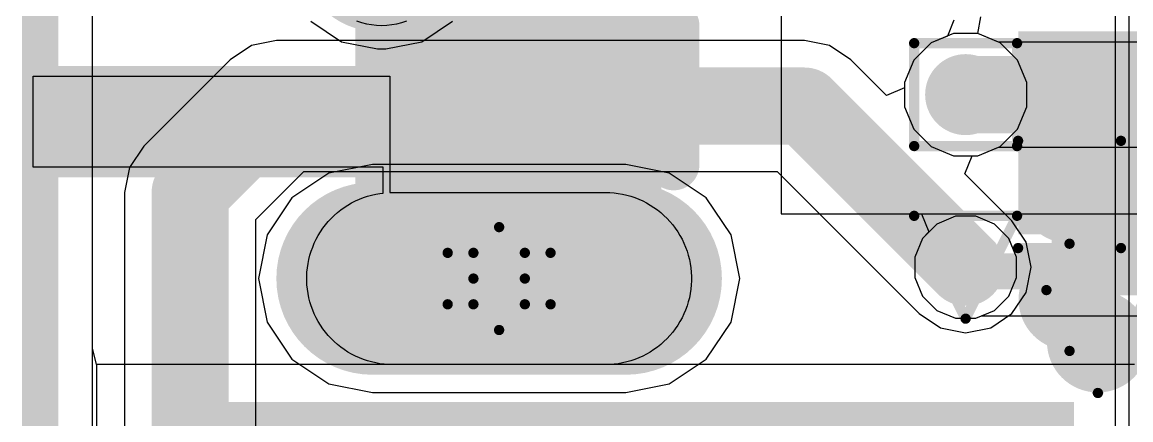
# Model space of a CAD drawing. Header units: inches. Extents: x -6 to 283, y -12 to 154.
# Drawn here: x 10.64 to 16.11, y -0.69 to 1.27 of the extents above; entities that cross this region are included whole.
import ezdxf

# ---------------------------------------------------------------- set-up
doc = ezdxf.new("R2010")
doc.units = ezdxf.units.IN
for name, color, linetype in [('Board Outline', 216, 'Continuous'), ('Bottom Layer', 5, 'Continuous'), ('Bottom Solder', 6, 'Continuous'), ('Drill Drawing', 1, 'Continuous'), ('GND-1', 16, 'Continuous'), ('GND-2', 90, 'Continuous'), ('GND-3', 216, 'Continuous'), ('GND-4', 54, 'Continuous'), ('Multi-Layer', 9, 'Continuous'), ('Pad Holes', 156, 'Continuous'), ('PWR-1', 156, 'Continuous'), ('PWR-2', 130, 'Continuous'), ('Signal L1', 76, 'Continuous'), ('Signal L2', 6, 'Continuous'), ('Top Layer', 1, 'Continuous'), ('Top Overlay', 2, 'Continuous'), ('Top Paste', 8, 'Continuous'), ('Top Solder', 216, 'Continuous'), ('Via Holes', 16, 'Continuous')]:
    doc.layers.add(name, color=color, linetype=linetype)

# ---------------------------------------------------------------- blocks, each defined once
blk = doc.blocks.new('GT_USB_8013A_3')
at = {"layer": 'Bottom Layer'}
h = blk.add_hatch(color=5, dxfattribs=at)
edge = h.paths.add_edge_path()
edge.add_arc((4.3499, -0.0901), 0.425, 180, 360)
edge.add_line((4.7749, -0.0901), (4.7749, 1.1599))
edge.add_arc((4.3499, 1.1599), 0.425, 0, 180)
edge.add_line((3.9249, 1.1599), (3.9249, -0.0901))
at = {"layer": 'Bottom Solder'}
h = blk.add_hatch(color=6, dxfattribs=at)
edge = h.paths.add_edge_path()
edge.add_arc((4.3499, -0.0901), 0.475, 180, 360)
edge.add_line((4.8249, -0.0901), (4.8249, 1.1599))
edge.add_arc((4.3499, 1.1599), 0.475, 0, 180)
edge.add_line((3.8749, 1.1599), (3.8749, -0.0901))
h = blk.add_hatch(color=6, dxfattribs=at)
edge = h.paths.add_edge_path()
edge.add_arc((2.75, -0.0652), 0.38, 180, 360)
edge.add_line((3.13, -0.0652), (3.13, -0.0252))
edge.add_arc((2.75, -0.0252), 0.38, 0, 180)
edge.add_line((2.37, -0.0252), (2.37, -0.0652))
at = {"layer": 'GND-1'}
h = blk.add_hatch(color=16, dxfattribs=at)
edge = h.paths.add_edge_path()
edge.add_arc((4.3499, -0.0901), 0.425, 180, 360)
edge.add_line((4.7749, -0.0901), (4.7749, 1.1599))
edge.add_arc((4.3499, 1.1599), 0.425, 0, 180)
edge.add_line((3.9249, 1.1599), (3.9249, -0.0901))
at = {"layer": 'GND-2'}
h = blk.add_hatch(color=90, dxfattribs=at)
edge = h.paths.add_edge_path()
edge.add_arc((4.3499, -0.0901), 0.425, 180, 360)
edge.add_line((4.7749, -0.0901), (4.7749, 1.1599))
edge.add_arc((4.3499, 1.1599), 0.425, 0, 180)
edge.add_line((3.9249, 1.1599), (3.9249, -0.0901))
at = {"layer": 'GND-3'}
h = blk.add_hatch(color=216, dxfattribs=at)
edge = h.paths.add_edge_path()
edge.add_arc((4.3499, -0.0901), 0.425, 180, 360)
edge.add_line((4.7749, -0.0901), (4.7749, 1.1599))
edge.add_arc((4.3499, 1.1599), 0.425, 0, 180)
edge.add_line((3.9249, 1.1599), (3.9249, -0.0901))
at = {"layer": 'GND-4'}
h = blk.add_hatch(color=54, dxfattribs=at)
edge = h.paths.add_edge_path()
edge.add_arc((4.3499, -0.0901), 0.425, 180, 360)
edge.add_line((4.7749, -0.0901), (4.7749, 1.1599))
edge.add_arc((4.3499, 1.1599), 0.425, 0, 180)
edge.add_line((3.9249, 1.1599), (3.9249, -0.0901))
at = {"layer": 'Multi-Layer'}
h = blk.add_hatch(color=9, dxfattribs=at)
edge = h.paths.add_edge_path()
edge.add_arc((4.3499, -0.0901), 0.425, 180, 360)
edge.add_line((4.7749, -0.0901), (4.7749, 1.1599))
edge.add_arc((4.3499, 1.1599), 0.425, 0, 180)
edge.add_line((3.9249, 1.1599), (3.9249, -0.0901))
at = {"layer": 'Pad Holes'}
h = blk.add_hatch(color=7, dxfattribs=at)
edge = h.paths.add_edge_path()
edge.add_arc((4.3501, -0.0651), 0.25, 180, 360)
edge.add_line((4.6001, -0.0651), (4.6001, 1.1349))
edge.add_arc((4.3501, 1.1349), 0.25, 0, 180)
edge.add_line((4.1001, 1.1349), (4.1001, -0.0651))
at = {"layer": 'PWR-1'}
h = blk.add_hatch(color=156, dxfattribs=at)
edge = h.paths.add_edge_path()
edge.add_arc((4.3499, -0.0901), 0.425, 180, 360)
edge.add_line((4.7749, -0.0901), (4.7749, 1.1599))
edge.add_arc((4.3499, 1.1599), 0.425, 0, 180)
edge.add_line((3.9249, 1.1599), (3.9249, -0.0901))
at = {"layer": 'PWR-2'}
h = blk.add_hatch(color=130, dxfattribs=at)
edge = h.paths.add_edge_path()
edge.add_arc((4.3499, -0.0901), 0.425, 180, 360)
edge.add_line((4.7749, -0.0901), (4.7749, 1.1599))
edge.add_arc((4.3499, 1.1599), 0.425, 0, 180)
edge.add_line((3.9249, 1.1599), (3.9249, -0.0901))
at = {"layer": 'Signal L1'}
h = blk.add_hatch(color=76, dxfattribs=at)
edge = h.paths.add_edge_path()
edge.add_arc((4.3499, -0.0901), 0.425, 180, 360)
edge.add_line((4.7749, -0.0901), (4.7749, 1.1599))
edge.add_arc((4.3499, 1.1599), 0.425, 0, 180)
edge.add_line((3.9249, 1.1599), (3.9249, -0.0901))
at = {"layer": 'Signal L2'}
h = blk.add_hatch(color=6, dxfattribs=at)
edge = h.paths.add_edge_path()
edge.add_arc((4.3499, -0.0901), 0.425, 180, 360)
edge.add_line((4.7749, -0.0901), (4.7749, 1.1599))
edge.add_arc((4.3499, 1.1599), 0.425, 0, 180)
edge.add_line((3.9249, 1.1599), (3.9249, -0.0901))
at = {"layer": 'Top Layer'}
h = blk.add_hatch(color=1, dxfattribs=at)
edge = h.paths.add_edge_path()
edge.add_arc((4.3499, -0.0901), 0.425, 180, 360)
edge.add_line((4.7749, -0.0901), (4.7749, 1.1599))
edge.add_arc((4.3499, 1.1599), 0.425, 0, 180)
edge.add_line((3.9249, 1.1599), (3.9249, -0.0901))
blk.add_hatch(color=1, dxfattribs=at).paths.add_polyline_path([(3.35, -0.0049), (3.8, -0.0049), (3.8, -1.7649), (3.35, -1.7649)])
at = {"layer": 'Top Solder'}
h = blk.add_hatch(color=216, dxfattribs=at)
edge = h.paths.add_edge_path()
edge.add_arc((4.3499, -0.0901), 0.475, 180, 360)
edge.add_line((4.8249, -0.0901), (4.8249, 1.1599))
edge.add_arc((4.3499, 1.1599), 0.475, 0, 180)
edge.add_line((3.8749, 1.1599), (3.8749, -0.0901))
h = blk.add_hatch(color=216, dxfattribs=at)
edge = h.paths.add_edge_path()
edge.add_arc((2.75, -0.0652), 0.38, 180, 360)
edge.add_line((3.13, -0.0652), (3.13, -0.0252))
edge.add_arc((2.75, -0.0252), 0.38, 0, 180)
edge.add_line((2.37, -0.0252), (2.37, -0.0652))
blk.add_hatch(color=216, dxfattribs=at).paths.add_polyline_path([(3.3, 0.0451), (3.85, 0.0451), (3.85, -1.8149), (3.3, -1.8149)])
at = {"layer": 'Top Overlay'}
blk.add_lwpolyline([(3.7873, 1.3969, 0.254, 0.254, 0), (3.1018, 1.3969, 0.254, 0.254, 0)], format="xyseb", dxfattribs=at)
for points in [[(3.0383, 1.3969, 0.127, 0.127, 1), (3.1653, 1.3969, 0.127, 0.127, 1)], [(3.7238, 1.3969, 0.127, 0.127, 1), (3.8508, 1.3969, 0.127, 0.127, 1)]]:
    blk.add_lwpolyline(points, format="xyseb", close=True, dxfattribs=at)
at = {"layer": 'Top Paste'}
for p, q in [((4.2553, 1.4742), (4.2761, 1.4784)), ((4.2761, 1.4784), (4.297, 1.4815)), ((4.297, 1.4815), (4.3181, 1.4836)), ((4.3181, 1.4836), (4.3393, 1.4847)), ((4.3393, 1.4847), (4.3605, 1.4847)), ((4.3605, 1.4847), (4.3816, 1.4836)), ((4.3816, 1.4836), (4.4027, 1.4815)), ((4.4027, 1.4815), (4.4237, 1.4784)), ((4.4237, 1.4784), (4.4445, 1.4742)), ((4.1193, 1.4168), (4.1374, 1.4279)), ((4.1374, 1.4279), (4.156, 1.438)), ((4.156, 1.438), (4.1751, 1.4472)), ((4.1751, 1.4472), (4.1946, 1.4554)), ((4.1946, 1.4554), (4.2145, 1.4627)), ((4.2145, 1.4627), (4.2348, 1.469)), ((4.2348, 1.469), (4.2553, 1.4742)), ((4.4445, 1.4742), (4.465, 1.469)), ((4.465, 1.469), (4.4852, 1.4627)), ((4.4852, 1.4627), (4.5052, 1.4554)), ((4.5052, 1.4554), (4.5247, 1.4472)), ((4.5247, 1.4472), (4.5438, 1.438)), ((4.5438, 1.438), (4.5624, 1.4279)), ((4.5624, 1.4279), (4.5805, 1.4168)), ((4.0531, 1.3641), (4.0687, 1.3785)), ((4.0687, 1.3785), (4.0849, 1.3921)), ((4.0849, 1.3921), (4.1018, 1.4049)), ((4.1018, 1.4049), (4.1193, 1.4168)), ((4.5805, 1.4168), (4.598, 1.4049)), ((4.598, 1.4049), (4.6149, 1.3921)), ((4.6149, 1.3921), (4.6311, 1.3785)), ((4.6311, 1.3785), (4.6467, 1.3641)), ((3.9987, 1.2992), (4.0111, 1.3164)), ((4.0111, 1.3164), (4.0243, 1.333)), ((4.0243, 1.333), (4.0383, 1.3489)), ((4.0383, 1.3489), (4.0531, 1.3641)), ((4.6467, 1.3641), (4.6614, 1.3489)), ((4.6614, 1.3489), (4.6755, 1.333)), ((4.6755, 1.333), (4.6887, 1.3164)), ((4.6887, 1.3164), (4.701, 1.2992)), ((3.967, 1.2442), (3.9766, 1.2631)), ((3.9766, 1.2631), (3.9872, 1.2814)), ((3.9872, 1.2814), (3.9987, 1.2992)), ((4.701, 1.2992), (4.7126, 1.2814)), ((4.7126, 1.2814), (4.7231, 1.2631)), ((4.7231, 1.2631), (4.7328, 1.2442)), ((3.9437, 1.1851), (3.9505, 1.2052)), ((3.9505, 1.2052), (3.9582, 1.2249)), ((3.9582, 1.2249), (3.967, 1.2442)), ((4.7328, 1.2442), (4.7415, 1.2249)), ((4.7415, 1.2249), (4.7493, 1.2052)), ((4.7493, 1.2052), (4.756, 1.1851)), ((3.9333, 1.144), (3.938, 1.1647)), ((3.938, 1.1647), (3.9437, 1.1851)), ((4.756, 1.1851), (4.7618, 1.1647)), ((4.7618, 1.1647), (4.7665, 1.144)), ((3.9254, 1.081), (3.927, 1.1021)), ((3.927, 1.1021), (3.9296, 1.1232)), ((3.9296, 1.1232), (3.9333, 1.144)), ((4.7665, 1.144), (4.7702, 1.1232)), ((4.7702, 1.1232), (4.7728, 1.1021)), ((4.7728, 1.1021), (4.7744, 1.081)), ((3.9249, 1.0598), (3.9254, 1.081)), ((3.9249, 0.0098), (3.9249, 1.0598)), ((4.7744, 1.081), (4.7749, 1.0598)), ((4.7749, 1.0598), (4.7749, 0.0098)), ((3.0855, 0.0545), (3.0774, 0.0784)), ((3.0918, 0.03), (3.0855, 0.0545)), ((3.0963, 0.0052), (3.0918, 0.03)), ((3.0991, -0.02), (3.0963, 0.0052)), ((3.9253, -0.0051), (3.9249, 0.0098)), ((4.7749, 0.0098), (4.7744, -0.0114)), ((3.1, -0.0452), (3.0991, -0.02)), ((3.0991, -0.0705), (3.1, -0.0452)), ((3.3499, -1.7651), (3.3499, -0.0051)), ((3.3499, -0.0051), (3.9253, -0.0051)), ((3.9276, -0.0371), (3.7999, -0.0371)), ((3.7999, -0.0371), (3.7999, -1.7651)), ((3.9296, -0.0535), (3.9276, -0.0371)), ((3.9333, -0.0744), (3.9296, -0.0535)), ((4.7702, -0.0535), (4.7665, -0.0744)), ((4.7728, -0.0325), (4.7702, -0.0535)), ((4.7744, -0.0114), (4.7728, -0.0325)), ((3.0918, -0.1204), (3.0963, -0.0956)), ((3.0963, -0.0956), (3.0991, -0.0705)), ((3.938, -0.095), (3.9333, -0.0744)), ((3.9437, -0.1154), (3.938, -0.095)), ((4.7618, -0.095), (4.756, -0.1154)), ((4.7665, -0.0744), (4.7618, -0.095)), ((3.0774, -0.1689), (3.0855, -0.1449)), ((3.0855, -0.1449), (3.0918, -0.1204)), ((3.9505, -0.1355), (3.9437, -0.1154)), ((3.9582, -0.1553), (3.9505, -0.1355)), ((3.967, -0.1746), (3.9582, -0.1553)), ((4.7415, -0.1553), (4.7328, -0.1746)), ((4.7493, -0.1355), (4.7415, -0.1553)), ((4.756, -0.1154), (4.7493, -0.1355)), ((3.9766, -0.1934), (3.967, -0.1746)), ((3.9872, -0.2118), (3.9766, -0.1934)), ((3.9987, -0.2296), (3.9872, -0.2118)), ((4.7126, -0.2118), (4.701, -0.2296)), ((4.7231, -0.1934), (4.7126, -0.2118)), ((4.7328, -0.1746), (4.7231, -0.1934)), ((4.0111, -0.2468), (3.9987, -0.2296)), ((4.0243, -0.2634), (4.0111, -0.2468)), ((4.0383, -0.2792), (4.0243, -0.2634)), ((4.6755, -0.2634), (4.6614, -0.2792)), ((4.6887, -0.2468), (4.6755, -0.2634)), ((4.701, -0.2296), (4.6887, -0.2468)), ((4.0531, -0.2944), (4.0383, -0.2792)), ((4.0687, -0.3088), (4.0531, -0.2944)), ((4.0849, -0.3225), (4.0687, -0.3088)), ((4.1018, -0.3353), (4.0849, -0.3225)), ((4.6149, -0.3225), (4.598, -0.3353)), ((4.6311, -0.3088), (4.6149, -0.3225)), ((4.6467, -0.2944), (4.6311, -0.3088)), ((4.6614, -0.2792), (4.6467, -0.2944)), ((4.1193, -0.3472), (4.1018, -0.3353)), ((4.1374, -0.3582), (4.1193, -0.3472)), ((4.156, -0.3684), (4.1374, -0.3582)), ((4.1751, -0.3776), (4.156, -0.3684)), ((4.1946, -0.3858), (4.1751, -0.3776)), ((4.5247, -0.3776), (4.5052, -0.3858)), ((4.5438, -0.3684), (4.5247, -0.3776)), ((4.5624, -0.3582), (4.5438, -0.3684)), ((4.5805, -0.3472), (4.5624, -0.3582)), ((4.598, -0.3353), (4.5805, -0.3472)), ((4.2145, -0.3931), (4.1946, -0.3858)), ((4.2348, -0.3993), (4.2145, -0.3931)), ((4.2553, -0.4045), (4.2348, -0.3993)), ((4.2761, -0.4087), (4.2553, -0.4045)), ((4.297, -0.4119), (4.2761, -0.4087)), ((4.3181, -0.414), (4.297, -0.4119)), ((4.3393, -0.4151), (4.3181, -0.414)), ((4.3605, -0.4151), (4.3393, -0.4151)), ((4.3816, -0.414), (4.3605, -0.4151)), ((4.4027, -0.4119), (4.3816, -0.414)), ((4.4237, -0.4087), (4.4027, -0.4119)), ((4.4445, -0.4045), (4.4237, -0.4087)), ((4.465, -0.3993), (4.4445, -0.4045)), ((4.4852, -0.3931), (4.465, -0.3993)), ((4.5052, -0.3858), (4.4852, -0.3931)), ((3.7999, -1.7651), (3.3499, -1.7651))]:
    blk.add_line(p, q, dxfattribs=at)
blk = doc.blocks.new('IND_0603__1608_M_______195')
at = {"layer": 'Top Layer'}
for points in [[(-1, 0.4), (-0.4, 0.4), (-0.4, -0.4), (-1, -0.4)], [(0.4, 0.4), (1, 0.4), (1, -0.4), (0.4, -0.4)]]:
    blk.add_hatch(color=1, dxfattribs=at).paths.add_polyline_path(points)
at = {"layer": 'Top Paste'}
for points in [[(-1, 0.4), (-0.4, 0.4), (-0.4, -0.4), (-1, -0.4)], [(0.4, 0.4), (1, 0.4), (1, -0.4), (0.4, -0.4)]]:
    blk.add_hatch(color=8, dxfattribs=at).paths.add_polyline_path(points)
at = {"layer": 'Top Solder'}
for points in [[(-1.1016, 0.5016), (-0.2984, 0.5016), (-0.2984, -0.5016), (-1.1016, -0.5016)], [(0.2984, 0.5016), (1.1016, 0.5016), (1.1016, -0.5016), (0.2984, -0.5016)]]:
    blk.add_hatch(color=216, dxfattribs=at).paths.add_polyline_path(points)
at = {"layer": 'Top Overlay'}
for points in [[(-0.2032, 0.4572, 0.127, 0.127, 0), (0.2286, 0.4572, 0.127, 0.127, 0)], [(-0.2032, -0.4572, 0.127, 0.127, 0), (0.2286, -0.4572, 0.127, 0.127, 0)]]:
    blk.add_lwpolyline(points, format="xyseb", dxfattribs=at)
for points in [[(-0.235, 0.4572, 0.0635, 0.0635, 1), (-0.1715, 0.4572, 0.0635, 0.0635, 1)], [(0.1968, 0.4572, 0.0635, 0.0635, 1), (0.2603, 0.4572, 0.0635, 0.0635, 1)], [(-0.235, -0.4572, 0.0635, 0.0635, 1), (-0.1715, -0.4572, 0.0635, 0.0635, 1)], [(0.1968, -0.4572, 0.0635, 0.0635, 1), (0.2603, -0.4572, 0.0635, 0.0635, 1)]]:
    blk.add_lwpolyline(points, format="xyseb", close=True, dxfattribs=at)

msp = doc.modelspace()

# ---------------------------------------------------------------- hatches: boundary and pattern name
at = {"layer": 'Bottom Layer'}
h = msp.add_hatch(color=5, dxfattribs=at)
edge = h.paths.add_edge_path()
edge.add_arc((15.2974, 0.9131), 0.2, 0, 360)
h = msp.add_hatch(color=5, dxfattribs=at)
edge = h.paths.add_edge_path()
edge.add_arc((15.8104, 0.4309), 0.15, 0, 360)
msp.add_hatch(color=5, dxfattribs=at).paths.add_polyline_path([(15.9037, -0.1209), (15.9037, 0.4085), (15.7236, 0.4085), (15.7236, -0.1209)])
h = msp.add_hatch(color=5, dxfattribs=at)
edge = h.paths.add_edge_path()
edge.add_arc((15.2974, 0.0608), 0.15, 0, 360)
h = msp.add_hatch(color=5, dxfattribs=at)
edge = h.paths.add_edge_path()
edge.add_arc((15.8104, -0.0985), 0.15, 0, 360)
at = {"layer": 'Bottom Solder'}
h = msp.add_hatch(color=6, dxfattribs=at)
edge = h.paths.add_edge_path()
edge.add_arc((15.8104, 0.4309), 0.2516, 0, 360)
h = msp.add_hatch(color=6, dxfattribs=at)
edge = h.paths.add_edge_path()
edge.add_arc((15.8104, -0.0985), 0.2516, 0, 360)
at = {"layer": 'GND-1'}
h = msp.add_hatch(color=16, dxfattribs=at)
edge = h.paths.add_edge_path()
edge.add_arc((15.2974, 0.9131), 0.2, 0, 360)
h = msp.add_hatch(color=16, dxfattribs=at)
edge = h.paths.add_edge_path()
edge.add_arc((15.2974, 0.0608), 0.15, 0, 360)
h = msp.add_hatch(color=16, dxfattribs=at)
edge = h.paths.add_edge_path()
edge.add_arc((15.9504, -0.3059), 0.15, 0, 360)
at = {"layer": 'GND-2'}
h = msp.add_hatch(color=90, dxfattribs=at)
edge = h.paths.add_edge_path()
edge.add_arc((15.2974, 0.9131), 0.2, 0, 360)
h = msp.add_hatch(color=90, dxfattribs=at)
edge = h.paths.add_edge_path()
edge.add_arc((15.2974, 0.0608), 0.15, 0, 360)
at = {"layer": 'GND-3'}
h = msp.add_hatch(color=216, dxfattribs=at)
edge = h.paths.add_edge_path()
edge.add_arc((15.2974, 0.9131), 0.2, 0, 360)
h = msp.add_hatch(color=216, dxfattribs=at)
edge = h.paths.add_edge_path()
edge.add_arc((15.2974, 0.0608), 0.15, 0, 360)
at = {"layer": 'GND-4'}
h = msp.add_hatch(color=54, dxfattribs=at)
edge = h.paths.add_edge_path()
edge.add_arc((15.2974, 0.9131), 0.2, 0, 360)
h = msp.add_hatch(color=54, dxfattribs=at)
edge = h.paths.add_edge_path()
edge.add_arc((15.8104, 0.4309), 0.15, 0, 360)
h = msp.add_hatch(color=54, dxfattribs=at)
edge = h.paths.add_edge_path()
edge.add_arc((15.2974, 0.0608), 0.15, 0, 360)
h = msp.add_hatch(color=54, dxfattribs=at)
edge = h.paths.add_edge_path()
edge.add_arc((15.8104, -0.0985), 0.15, 0, 360)
at = {"layer": 'PWR-1'}
h = msp.add_hatch(color=156, dxfattribs=at)
edge = h.paths.add_edge_path()
edge.add_arc((15.2974, 0.9131), 0.2, 0, 360)
h = msp.add_hatch(color=156, dxfattribs=at)
edge = h.paths.add_edge_path()
edge.add_arc((15.2974, 0.0608), 0.15, 0, 360)
at = {"layer": 'PWR-2'}
h = msp.add_hatch(color=130, dxfattribs=at)
edge = h.paths.add_edge_path()
edge.add_arc((15.2974, 0.9131), 0.2, 0, 360)
h = msp.add_hatch(color=130, dxfattribs=at)
edge = h.paths.add_edge_path()
edge.add_arc((15.2974, 0.0608), 0.15, 0, 360)
at = {"layer": 'Signal L1'}
h = msp.add_hatch(color=76, dxfattribs=at)
edge = h.paths.add_edge_path()
edge.add_arc((15.2974, 0.9131), 0.2, 0, 360)
h = msp.add_hatch(color=76, dxfattribs=at)
edge = h.paths.add_edge_path()
edge.add_arc((15.2974, 0.0608), 0.15, 0, 360)
h = msp.add_hatch(color=76, dxfattribs=at)
edge = h.paths.add_edge_path()
edge.add_arc((15.9504, -0.3059), 0.15, 0, 360)
at = {"layer": 'Signal L2'}
h = msp.add_hatch(color=6, dxfattribs=at)
edge = h.paths.add_edge_path()
edge.add_arc((15.2974, 0.9131), 0.2, 0, 360)
h = msp.add_hatch(color=6, dxfattribs=at)
edge = h.paths.add_edge_path()
edge.add_arc((15.8104, 0.4309), 0.15, 0, 360)
h = msp.add_hatch(color=6, dxfattribs=at)
edge = h.paths.add_edge_path()
edge.add_arc((15.2974, 0.0608), 0.15, 0, 360)
h = msp.add_hatch(color=6, dxfattribs=at)
edge = h.paths.add_edge_path()
edge.add_arc((15.8104, -0.0985), 0.15, 0, 360)
at = {"layer": 'Top Layer'}
for points in [[(12.2844, -0.1559), (13.7948, -0.1559), (13.7948, 1.755), (12.2844, 1.755)], [(11.3164, -2.2167), (15.8324, -2.2167), (15.8324, -0.6047), (11.3164, -0.6047)]]:
    msp.add_hatch(color=1, dxfattribs=at).paths.add_polyline_path(points)
h = msp.add_hatch(color=1, dxfattribs=at)
edge = h.paths.add_edge_path()
edge.add_arc((15.2974, 0.9131), 0.2, 0, 360)
h = msp.add_hatch(color=1, dxfattribs=at)
edge = h.paths.add_edge_path()
edge.add_arc((15.2974, 0.0608), 0.15, 0, 360)
h = msp.add_hatch(color=1, dxfattribs=at)
edge = h.paths.add_edge_path()
edge.add_arc((15.9504, -0.3059), 0.15, 0, 360)
at = {"layer": 'Top Solder'}
h = msp.add_hatch(color=216, dxfattribs=at)
edge = h.paths.add_edge_path()
edge.add_arc((15.9504, -0.3059), 0.2516, 0, 360)
at = {"layer": 'Via Holes'}
h = msp.add_hatch(color=7, dxfattribs=at)
edge = h.paths.add_edge_path()
edge.add_arc((15.2974, 0.9131), 0.1, 0, 360)
h = msp.add_hatch(color=7, dxfattribs=at)
edge = h.paths.add_edge_path()
edge.add_arc((15.8104, 0.4309), 0.075, 0, 360)
h = msp.add_hatch(color=7, dxfattribs=at)
edge = h.paths.add_edge_path()
edge.add_arc((15.2974, 0.0608), 0.075, 0, 360)
h = msp.add_hatch(color=7, dxfattribs=at)
edge = h.paths.add_edge_path()
edge.add_arc((15.8104, -0.0985), 0.075, 0, 360)
h = msp.add_hatch(color=7, dxfattribs=at)
edge = h.paths.add_edge_path()
edge.add_arc((15.9504, -0.3059), 0.075, 0, 360)

# ---------------------------------------------------------------- linework, layer by layer
at = {"layer": 'Board Outline'}
msp.add_lwpolyline([(10.7278, -10.3315, 0.1778, 0.1778, 0), (10.7278, 19.0513, 0.1778, 0.1778, 0)], format="xyseb", dxfattribs=at)
at = {"layer": 'Bottom Layer'}
for p, q in [((10.9868, -10.3315), (10.9868, 19.0513)), ((15.2396, 1.2814), (15.2079, 1.2025)), ((15.3574, 1.2147), (15.372, 1.2975)), ((15.4603, 1.1721), (15.3574, 1.2147)), ((15.1266, 1.1688), (15.0417, 1.0839)), ((15.2079, 1.2025), (15.1266, 1.1688)), ((20.3012, 1.1721), (15.4603, 1.1721)), ((15.0417, 1.0839), (14.9958, 0.9731)), ((14.9958, 0.9731), (14.9958, 0.8531)), ((14.9958, 0.8531), (15.0417, 0.7423)), ((15.0417, 0.7423), (15.1266, 0.6574)), ((15.1266, 0.6574), (15.2374, 0.6115)), ((15.2374, 0.6115), (15.3574, 0.6115)), ((15.3574, 0.6115), (15.4603, 0.6541)), ((15.4603, 0.6541), (17.0794, 0.6541)), ((15.1549, 0.2741), (15.0841, 0.2033)), ((15.2474, 0.3124), (15.1549, 0.2741)), ((15.3475, 0.3124), (15.2474, 0.3124)), ((15.4399, 0.2741), (15.3475, 0.3124)), ((15.5107, 0.2033), (15.4399, 0.2741)), ((15.0841, 0.2033), (15.0458, 0.1108)), ((15.549, 0.1108), (15.5107, 0.2033)), ((15.0458, 0.1108), (15.0458, 0.0107)), ((15.549, 0.0107), (15.549, 0.1108)), ((15.0458, 0.0107), (15.0841, -0.0818)), ((15.5107, -0.0818), (15.549, 0.0107)), ((15.0841, -0.0818), (15.1549, -0.1525)), ((15.4399, -0.1525), (15.5107, -0.0818)), ((15.1549, -0.1525), (15.2474, -0.1908)), ((15.3475, -0.1908), (15.4399, -0.1525)), ((15.2474, -0.1908), (15.3475, -0.1908))]:
    msp.add_line(p, q, dxfattribs=at)
for points in [[(15.2974, 0.9131, 0.254, 0.254, 0), (21.9104, 0.9131, 0.254, 0.254, 0)], [(15.8104, 0.1708, 0.1778, 0.1778, 0), (15.8104, 0.4309, 0.1778, 0.1778, 0)], [(15.8104, 0.1708, 0.1778, 0.1778, 0), (16.81, 0.1708, 0.1778, 0.1778, 0)]]:
    msp.add_lwpolyline(points, format="xyseb", dxfattribs=at)
for points in [[(15.2339, 0.9131, 0.127, 0.127, 1), (15.3609, 0.9131, 0.127, 0.127, 1)], [(15.7659, 0.4309, 0.0889, 0.0889, 1), (15.8548, 0.4309, 0.0889, 0.0889, 1)], [(15.7659, 0.1708, 0.0889, 0.0889, 1), (15.8548, 0.1708, 0.0889, 0.0889, 1)], [(15.7659, 0.1708, 0.0889, 0.0889, 1), (15.8548, 0.1708, 0.0889, 0.0889, 1)]]:
    msp.add_lwpolyline(points, format="xyseb", close=True, dxfattribs=at)
at = {"layer": 'Drill Drawing'}
for points in [[(15.0434, 1.1671, 0.0508, 0.0508, 0), (15.5514, 1.1671, 0.0508, 0.0508, 0)], [(15.0434, 0.6591, 0.0508, 0.0508, 0), (15.0434, 1.1671, 0.0508, 0.0508, 0)], [(15.5514, 0.6591, 0.0508, 0.0508, 0), (15.5514, 1.1671, 0.0508, 0.0508, 0)], [(15.0434, 0.6591, 0.0508, 0.0508, 0), (15.5514, 0.6591, 0.0508, 0.0508, 0)], [(15.5564, 0.6849, 0.0508, 0.0508, 0), (16.0644, 0.6849, 0.0508, 0.0508, 0)], [(15.5564, 0.6849, 0.0508, 0.0508, 0), (15.8104, 0.1769, 0.0508, 0.0508, 0)], [(15.8104, 0.1769, 0.0508, 0.0508, 0), (16.0644, 0.6849, 0.0508, 0.0508, 0)], [(15.0434, 0.3148, 0.0508, 0.0508, 0), (15.5514, 0.3148, 0.0508, 0.0508, 0)], [(15.0434, 0.3148, 0.0508, 0.0508, 0), (15.2974, -0.1932, 0.0508, 0.0508, 0)], [(15.2974, -0.1932, 0.0508, 0.0508, 0), (15.5514, 0.3148, 0.0508, 0.0508, 0)], [(12.867, 0.1319, 0.0508, 0.0508, 0), (12.994, 0.2589, 0.0508, 0.0508, 0)], [(12.994, 0.2589, 0.0508, 0.0508, 0), (13.121, 0.1319, 0.0508, 0.0508, 0)], [(15.5564, 0.1555, 0.0508, 0.0508, 0), (16.0644, 0.1555, 0.0508, 0.0508, 0)], [(15.5564, 0.1555, 0.0508, 0.0508, 0), (15.8104, -0.3525, 0.0508, 0.0508, 0)], [(15.8104, -0.3525, 0.0508, 0.0508, 0), (16.0644, 0.1555, 0.0508, 0.0508, 0)], [(12.74, 0.1319, 0.0508, 0.0508, 0), (12.867, 0.0049, 0.0508, 0.0508, 0)], [(12.74, 0.1319, 0.0508, 0.0508, 0), (12.867, 0.1319, 0.0508, 0.0508, 0)], [(13.121, 0.1319, 0.0508, 0.0508, 0), (13.248, 0.1319, 0.0508, 0.0508, 0)], [(13.121, 0.0049, 0.0508, 0.0508, 0), (13.248, 0.1319, 0.0508, 0.0508, 0)], [(12.74, -0.1221, 0.0508, 0.0508, 0), (12.867, 0.0049, 0.0508, 0.0508, 0)], [(13.121, 0.0049, 0.0508, 0.0508, 0), (13.248, -0.1221, 0.0508, 0.0508, 0)], [(15.6964, -0.0519, 0.0508, 0.0508, 0), (16.2044, -0.0519, 0.0508, 0.0508, 0)], [(15.6964, -0.0519, 0.0508, 0.0508, 0), (15.9504, -0.5599, 0.0508, 0.0508, 0)], [(15.9504, -0.5599, 0.0508, 0.0508, 0), (16.2044, -0.0519, 0.0508, 0.0508, 0)], [(12.74, -0.1221, 0.0508, 0.0508, 0), (12.867, -0.1221, 0.0508, 0.0508, 0)], [(12.867, -0.1221, 0.0508, 0.0508, 0), (12.994, -0.2491, 0.0508, 0.0508, 0)], [(12.994, -0.2491, 0.0508, 0.0508, 0), (13.121, -0.1221, 0.0508, 0.0508, 0)], [(13.121, -0.1221, 0.0508, 0.0508, 0), (13.248, -0.1221, 0.0508, 0.0508, 0)]]:
    msp.add_lwpolyline(points, format="xyseb", dxfattribs=at)
for points in [[(15.0307, 1.1671, 0.0254, 0.0254, 1), (15.0561, 1.1671, 0.0254, 0.0254, 1)], [(15.0307, 1.1671, 0.0254, 0.0254, 1), (15.0561, 1.1671, 0.0254, 0.0254, 1)], [(15.5387, 1.1671, 0.0254, 0.0254, 1), (15.5641, 1.1671, 0.0254, 0.0254, 1)], [(15.5387, 1.1671, 0.0254, 0.0254, 1), (15.5641, 1.1671, 0.0254, 0.0254, 1)], [(15.0307, 0.6591, 0.0254, 0.0254, 1), (15.0561, 0.6591, 0.0254, 0.0254, 1)], [(15.0307, 0.6591, 0.0254, 0.0254, 1), (15.0561, 0.6591, 0.0254, 0.0254, 1)], [(15.5387, 0.6591, 0.0254, 0.0254, 1), (15.5641, 0.6591, 0.0254, 0.0254, 1)], [(15.5387, 0.6591, 0.0254, 0.0254, 1), (15.5641, 0.6591, 0.0254, 0.0254, 1)], [(15.5437, 0.6849, 0.0254, 0.0254, 1), (15.5691, 0.6849, 0.0254, 0.0254, 1)], [(15.5437, 0.6849, 0.0254, 0.0254, 1), (15.5691, 0.6849, 0.0254, 0.0254, 1)], [(16.0517, 0.6849, 0.0254, 0.0254, 1), (16.0771, 0.6849, 0.0254, 0.0254, 1)], [(16.0517, 0.6849, 0.0254, 0.0254, 1), (16.0771, 0.6849, 0.0254, 0.0254, 1)], [(15.0307, 0.3148, 0.0254, 0.0254, 1), (15.0561, 0.3148, 0.0254, 0.0254, 1)], [(15.0307, 0.3148, 0.0254, 0.0254, 1), (15.0561, 0.3148, 0.0254, 0.0254, 1)], [(15.5387, 0.3148, 0.0254, 0.0254, 1), (15.5641, 0.3148, 0.0254, 0.0254, 1)], [(15.5387, 0.3148, 0.0254, 0.0254, 1), (15.5641, 0.3148, 0.0254, 0.0254, 1)], [(12.9813, 0.2589, 0.0254, 0.0254, 1), (13.0067, 0.2589, 0.0254, 0.0254, 1)], [(12.9813, 0.2589, 0.0254, 0.0254, 1), (13.0067, 0.2589, 0.0254, 0.0254, 1)], [(15.5437, 0.1555, 0.0254, 0.0254, 1), (15.5691, 0.1555, 0.0254, 0.0254, 1)], [(15.5437, 0.1555, 0.0254, 0.0254, 1), (15.5691, 0.1555, 0.0254, 0.0254, 1)], [(15.7977, 0.1769, 0.0254, 0.0254, 1), (15.8231, 0.1769, 0.0254, 0.0254, 1)], [(15.7977, 0.1769, 0.0254, 0.0254, 1), (15.8231, 0.1769, 0.0254, 0.0254, 1)], [(16.0517, 0.1555, 0.0254, 0.0254, 1), (16.0771, 0.1555, 0.0254, 0.0254, 1)], [(16.0517, 0.1555, 0.0254, 0.0254, 1), (16.0771, 0.1555, 0.0254, 0.0254, 1)], [(12.7273, 0.1319, 0.0254, 0.0254, 1), (12.7527, 0.1319, 0.0254, 0.0254, 1)], [(12.7273, 0.1319, 0.0254, 0.0254, 1), (12.7527, 0.1319, 0.0254, 0.0254, 1)], [(12.8543, 0.1319, 0.0254, 0.0254, 1), (12.8797, 0.1319, 0.0254, 0.0254, 1)], [(12.8543, 0.1319, 0.0254, 0.0254, 1), (12.8797, 0.1319, 0.0254, 0.0254, 1)], [(13.1083, 0.1319, 0.0254, 0.0254, 1), (13.1337, 0.1319, 0.0254, 0.0254, 1)], [(13.1083, 0.1319, 0.0254, 0.0254, 1), (13.1337, 0.1319, 0.0254, 0.0254, 1)], [(13.2353, 0.1319, 0.0254, 0.0254, 1), (13.2607, 0.1319, 0.0254, 0.0254, 1)], [(13.2353, 0.1319, 0.0254, 0.0254, 1), (13.2607, 0.1319, 0.0254, 0.0254, 1)], [(12.8543, 0.0049, 0.0254, 0.0254, 1), (12.8797, 0.0049, 0.0254, 0.0254, 1)], [(12.8543, 0.0049, 0.0254, 0.0254, 1), (12.8797, 0.0049, 0.0254, 0.0254, 1)], [(13.1083, 0.0049, 0.0254, 0.0254, 1), (13.1337, 0.0049, 0.0254, 0.0254, 1)], [(13.1083, 0.0049, 0.0254, 0.0254, 1), (13.1337, 0.0049, 0.0254, 0.0254, 1)], [(15.6837, -0.0519, 0.0254, 0.0254, 1), (15.7091, -0.0519, 0.0254, 0.0254, 1)], [(15.6837, -0.0519, 0.0254, 0.0254, 1), (15.7091, -0.0519, 0.0254, 0.0254, 1)], [(12.7273, -0.1221, 0.0254, 0.0254, 1), (12.7527, -0.1221, 0.0254, 0.0254, 1)], [(12.7273, -0.1221, 0.0254, 0.0254, 1), (12.7527, -0.1221, 0.0254, 0.0254, 1)], [(12.8543, -0.1221, 0.0254, 0.0254, 1), (12.8797, -0.1221, 0.0254, 0.0254, 1)], [(12.8543, -0.1221, 0.0254, 0.0254, 1), (12.8797, -0.1221, 0.0254, 0.0254, 1)], [(13.1083, -0.1221, 0.0254, 0.0254, 1), (13.1337, -0.1221, 0.0254, 0.0254, 1)], [(13.1083, -0.1221, 0.0254, 0.0254, 1), (13.1337, -0.1221, 0.0254, 0.0254, 1)], [(13.2353, -0.1221, 0.0254, 0.0254, 1), (13.2607, -0.1221, 0.0254, 0.0254, 1)], [(13.2353, -0.1221, 0.0254, 0.0254, 1), (13.2607, -0.1221, 0.0254, 0.0254, 1)], [(15.2847, -0.1932, 0.0254, 0.0254, 1), (15.3101, -0.1932, 0.0254, 0.0254, 1)], [(15.2847, -0.1932, 0.0254, 0.0254, 1), (15.3101, -0.1932, 0.0254, 0.0254, 1)], [(12.9813, -0.2491, 0.0254, 0.0254, 1), (13.0067, -0.2491, 0.0254, 0.0254, 1)], [(12.9813, -0.2491, 0.0254, 0.0254, 1), (13.0067, -0.2491, 0.0254, 0.0254, 1)], [(15.7977, -0.3525, 0.0254, 0.0254, 1), (15.8231, -0.3525, 0.0254, 0.0254, 1)], [(15.7977, -0.3525, 0.0254, 0.0254, 1), (15.8231, -0.3525, 0.0254, 0.0254, 1)], [(15.9377, -0.5599, 0.0254, 0.0254, 1), (15.9631, -0.5599, 0.0254, 0.0254, 1)], [(15.9377, -0.5599, 0.0254, 0.0254, 1), (15.9631, -0.5599, 0.0254, 0.0254, 1)]]:
    msp.add_lwpolyline(points, format="xyseb", close=True, dxfattribs=at)
at = {"layer": 'GND-1'}
for p, q in [((10.9868, -10.3315), (10.9868, 19.0513)), ((15.2374, 1.2147), (15.1266, 1.1688)), ((15.3574, 1.2147), (15.2374, 1.2147)), ((15.4683, 1.1688), (15.3574, 1.2147)), ((15.1266, 1.1688), (15.0417, 1.0839)), ((15.5531, 1.0839), (15.4683, 1.1688)), ((15.0417, 1.0839), (14.9958, 0.9731)), ((15.599, 0.9731), (15.5531, 1.0839)), ((14.9958, 0.9731), (14.9958, 0.8531)), ((15.599, 0.8531), (15.599, 0.9731)), ((14.9958, 0.8531), (15.0417, 0.7423)), ((15.5531, 0.7423), (15.599, 0.8531)), ((15.0417, 0.7423), (15.1266, 0.6574)), ((15.4683, 0.6574), (15.5531, 0.7423)), ((15.1266, 0.6574), (15.2374, 0.6115)), ((15.3574, 0.6115), (15.4683, 0.6574)), ((15.2374, 0.6115), (15.3574, 0.6115)), ((15.1549, 0.2741), (15.0841, 0.2033)), ((15.2474, 0.3124), (15.1549, 0.2741)), ((15.3475, 0.3124), (15.2474, 0.3124)), ((15.4399, 0.2741), (15.3475, 0.3124)), ((15.5107, 0.2033), (15.4399, 0.2741)), ((15.0841, 0.2033), (15.0458, 0.1108)), ((15.549, 0.1108), (15.5107, 0.2033)), ((15.0458, 0.1108), (15.0458, 0.0107)), ((15.549, 0.0107), (15.549, 0.1108)), ((15.0458, 0.0107), (15.0841, -0.0818)), ((15.5107, -0.0818), (15.549, 0.0107)), ((15.0841, -0.0818), (15.1549, -0.1525)), ((15.4399, -0.1525), (15.5107, -0.0818)), ((15.1549, -0.1525), (15.2474, -0.1908)), ((15.3475, -0.1908), (15.4399, -0.1525)), ((15.2474, -0.1908), (15.3475, -0.1908))]:
    msp.add_line(p, q, dxfattribs=at)
at = {"layer": 'GND-2'}
for p, q in [((10.9868, -10.3315), (10.9868, 19.0513)), ((15.2374, 1.2147), (15.1266, 1.1688)), ((15.3574, 1.2147), (15.2374, 1.2147)), ((15.4683, 1.1688), (15.3574, 1.2147)), ((15.1266, 1.1688), (15.0417, 1.0839)), ((15.5531, 1.0839), (15.4683, 1.1688)), ((15.0417, 1.0839), (14.9958, 0.9731)), ((15.599, 0.9731), (15.5531, 1.0839)), ((14.9958, 0.9731), (14.9958, 0.8531)), ((15.599, 0.8531), (15.599, 0.9731)), ((14.9958, 0.8531), (15.0417, 0.7423)), ((15.5531, 0.7423), (15.599, 0.8531)), ((15.0417, 0.7423), (15.1266, 0.6574)), ((15.4683, 0.6574), (15.5531, 0.7423)), ((15.1266, 0.6574), (15.2374, 0.6115)), ((15.3574, 0.6115), (15.4683, 0.6574)), ((15.2374, 0.6115), (15.3574, 0.6115)), ((15.1549, 0.2741), (15.0841, 0.2033)), ((15.2474, 0.3124), (15.1549, 0.2741)), ((15.3475, 0.3124), (15.2474, 0.3124)), ((15.4399, 0.2741), (15.3475, 0.3124)), ((15.5107, 0.2033), (15.4399, 0.2741)), ((15.0841, 0.2033), (15.0458, 0.1108)), ((15.549, 0.1108), (15.5107, 0.2033)), ((15.0458, 0.1108), (15.0458, 0.0107)), ((15.549, 0.0107), (15.549, 0.1108)), ((15.0458, 0.0107), (15.0841, -0.0818)), ((15.5107, -0.0818), (15.549, 0.0107)), ((15.0841, -0.0818), (15.1549, -0.1525)), ((15.4399, -0.1525), (15.5107, -0.0818)), ((15.1549, -0.1525), (15.2474, -0.1908)), ((15.3475, -0.1908), (15.4399, -0.1525)), ((15.2474, -0.1908), (15.3475, -0.1908))]:
    msp.add_line(p, q, dxfattribs=at)
at = {"layer": 'GND-3'}
for p, q in [((10.9868, -10.3315), (10.9868, 19.0513)), ((15.2374, 1.2147), (15.1266, 1.1688)), ((15.3574, 1.2147), (15.2374, 1.2147)), ((15.4683, 1.1688), (15.3574, 1.2147)), ((15.1266, 1.1688), (15.0417, 1.0839)), ((15.5531, 1.0839), (15.4683, 1.1688)), ((15.0417, 1.0839), (14.9958, 0.9731)), ((15.599, 0.9731), (15.5531, 1.0839)), ((14.9958, 0.9731), (14.9958, 0.8531)), ((15.599, 0.8531), (15.599, 0.9731)), ((14.9958, 0.8531), (15.0417, 0.7423)), ((15.5531, 0.7423), (15.599, 0.8531)), ((15.0417, 0.7423), (15.1266, 0.6574)), ((15.4683, 0.6574), (15.5531, 0.7423)), ((15.1266, 0.6574), (15.2374, 0.6115)), ((15.3574, 0.6115), (15.4683, 0.6574)), ((15.2374, 0.6115), (15.3574, 0.6115)), ((15.1549, 0.2741), (15.0841, 0.2033)), ((15.2474, 0.3124), (15.1549, 0.2741)), ((15.3475, 0.3124), (15.2474, 0.3124)), ((15.4399, 0.2741), (15.3475, 0.3124)), ((15.5107, 0.2033), (15.4399, 0.2741)), ((15.0841, 0.2033), (15.0458, 0.1108)), ((15.549, 0.1108), (15.5107, 0.2033)), ((15.0458, 0.1108), (15.0458, 0.0107)), ((15.549, 0.0107), (15.549, 0.1108)), ((15.0458, 0.0107), (15.0841, -0.0818)), ((15.5107, -0.0818), (15.549, 0.0107)), ((15.0841, -0.0818), (15.1549, -0.1525)), ((15.4399, -0.1525), (15.5107, -0.0818)), ((15.1549, -0.1525), (15.2474, -0.1908)), ((15.3475, -0.1908), (15.4399, -0.1525)), ((15.2474, -0.1908), (15.3475, -0.1908))]:
    msp.add_line(p, q, dxfattribs=at)
at = {"layer": 'GND-4'}
for p, q in [((10.9868, -10.3315), (10.9868, 19.0513)), ((15.2374, 1.2147), (15.1266, 1.1688)), ((15.3574, 1.2147), (15.2374, 1.2147)), ((15.4683, 1.1688), (15.3574, 1.2147)), ((15.1266, 1.1688), (15.0417, 1.0839)), ((15.5531, 1.0839), (15.4683, 1.1688)), ((15.0417, 1.0839), (14.9958, 0.9731)), ((15.599, 0.9731), (15.5531, 1.0839)), ((14.9958, 0.9731), (14.9958, 0.8531)), ((15.599, 0.8531), (15.599, 0.9731)), ((14.9958, 0.8531), (15.0417, 0.7423)), ((15.5531, 0.7423), (15.599, 0.8531)), ((15.0417, 0.7423), (15.1266, 0.6574)), ((15.4683, 0.6574), (15.5531, 0.7423)), ((15.1266, 0.6574), (15.2374, 0.6115)), ((15.3574, 0.6115), (15.4683, 0.6574)), ((15.2374, 0.6115), (15.3574, 0.6115)), ((15.1549, 0.2741), (15.0841, 0.2033)), ((15.2474, 0.3124), (15.1549, 0.2741)), ((15.3475, 0.3124), (15.2474, 0.3124)), ((15.4399, 0.2741), (15.3475, 0.3124)), ((15.5107, 0.2033), (15.4399, 0.2741)), ((15.0841, 0.2033), (15.0458, 0.1108)), ((15.549, 0.1108), (15.5107, 0.2033)), ((15.0458, 0.1108), (15.0458, 0.0107)), ((15.549, 0.0107), (15.549, 0.1108)), ((15.0458, 0.0107), (15.0841, -0.0818)), ((15.5107, -0.0818), (15.549, 0.0107)), ((15.0841, -0.0818), (15.1549, -0.1525)), ((15.4399, -0.1525), (15.5107, -0.0818)), ((15.1549, -0.1525), (15.2474, -0.1908)), ((15.3475, -0.1908), (15.4399, -0.1525)), ((15.2474, -0.1908), (15.3475, -0.1908))]:
    msp.add_line(p, q, dxfattribs=at)
at = {"layer": 'PWR-1'}
for p, q in [((10.9868, -2.2101), (10.9868, 19.0513)), ((12.0644, 1.2755), (12.2156, 1.1745)), ((12.6122, 1.1745), (12.7634, 1.2755)), ((15.2374, 1.2147), (15.1266, 1.1688)), ((15.3574, 1.2147), (15.2374, 1.2147)), ((15.4683, 1.1688), (15.3574, 1.2147)), ((12.2156, 1.1745), (12.3939, 1.139)), ((12.4339, 1.139), (12.6122, 1.1745)), ((15.1266, 1.1688), (15.0417, 1.0839)), ((15.5531, 1.0839), (15.4683, 1.1688)), ((12.3939, 1.139), (12.4339, 1.139)), ((15.0417, 1.0839), (14.9958, 0.9731)), ((15.599, 0.9731), (15.5531, 1.0839)), ((14.9958, 0.9731), (14.9958, 0.8531)), ((15.599, 0.8531), (15.599, 0.9731)), ((14.9958, 0.8531), (15.0417, 0.7423)), ((15.5531, 0.7423), (15.599, 0.8531)), ((15.0417, 0.7423), (15.1266, 0.6574)), ((15.4683, 0.6574), (15.5531, 0.7423)), ((15.1266, 0.6574), (15.2374, 0.6115)), ((15.3574, 0.6115), (15.4683, 0.6574)), ((15.2374, 0.6115), (15.3574, 0.6115)), ((12.369, 0.5678), (12.1537, 0.525)), ((13.619, 0.5678), (12.369, 0.5678)), ((13.8344, 0.525), (13.619, 0.5678)), ((12.1537, 0.525), (11.9711, 0.403)), ((14.017, 0.403), (13.8344, 0.525)), ((11.9711, 0.403), (11.8491, 0.2204)), ((14.139, 0.2204), (14.017, 0.403)), ((15.1549, 0.2741), (15.0841, 0.2033)), ((15.2474, 0.3124), (15.1549, 0.2741)), ((15.3475, 0.3124), (15.2474, 0.3124)), ((15.4399, 0.2741), (15.3475, 0.3124)), ((15.5107, 0.2033), (15.4399, 0.2741)), ((11.8491, 0.2204), (11.8062, 0.005)), ((14.1818, 0.005), (14.139, 0.2204)), ((15.0841, 0.2033), (15.0458, 0.1108)), ((15.549, 0.1108), (15.5107, 0.2033)), ((15.0458, 0.1108), (15.0458, 0.0107)), ((15.549, 0.0107), (15.549, 0.1108)), ((11.8062, 0.005), (11.8491, -0.2104)), ((14.139, -0.2104), (14.1818, 0.005)), ((15.0458, 0.0107), (15.0841, -0.0818)), ((15.5107, -0.0818), (15.549, 0.0107)), ((15.0841, -0.0818), (15.1549, -0.1525)), ((15.4399, -0.1525), (15.5107, -0.0818)), ((15.1549, -0.1525), (15.2474, -0.1908)), ((15.3475, -0.1908), (15.4399, -0.1525)), ((11.8491, -0.2104), (11.9711, -0.393)), ((14.017, -0.393), (14.139, -0.2104)), ((15.2474, -0.1908), (15.3475, -0.1908)), ((11.9711, -0.393), (12.1537, -0.515)), ((13.8344, -0.515), (14.017, -0.393)), ((12.1537, -0.515), (12.369, -0.5578)), ((13.619, -0.5578), (13.8344, -0.515)), ((12.369, -0.5578), (13.619, -0.5578))]:
    msp.add_line(p, q, dxfattribs=at)
at = {"layer": 'PWR-2'}
for p, q in [((10.9868, -2.1438), (10.9868, 19.0513)), ((12.0644, 1.2755), (12.2156, 1.1745)), ((12.6122, 1.1745), (12.7634, 1.2755)), ((15.2374, 1.2147), (15.1266, 1.1688)), ((15.3574, 1.2147), (15.2374, 1.2147)), ((15.4683, 1.1688), (15.3574, 1.2147)), ((12.2156, 1.1745), (12.3939, 1.139)), ((12.4339, 1.139), (12.6122, 1.1745)), ((15.1266, 1.1688), (15.0417, 1.0839)), ((15.5531, 1.0839), (15.4683, 1.1688)), ((12.3939, 1.139), (12.4339, 1.139)), ((15.0417, 1.0839), (14.9958, 0.9731)), ((15.599, 0.9731), (15.5531, 1.0839)), ((14.9958, 0.9731), (14.9958, 0.8531)), ((15.599, 0.8531), (15.599, 0.9731)), ((14.9958, 0.8531), (15.0417, 0.7423)), ((15.5531, 0.7423), (15.599, 0.8531)), ((15.0417, 0.7423), (15.1266, 0.6574)), ((15.4683, 0.6574), (15.5531, 0.7423)), ((15.1266, 0.6574), (15.2374, 0.6115)), ((15.3574, 0.6115), (15.4683, 0.6574)), ((15.2374, 0.6115), (15.3574, 0.6115)), ((12.369, 0.5678), (12.1537, 0.525)), ((13.619, 0.5678), (12.369, 0.5678)), ((13.8344, 0.525), (13.619, 0.5678)), ((12.1537, 0.525), (11.9711, 0.403)), ((14.017, 0.403), (13.8344, 0.525)), ((11.9711, 0.403), (11.8491, 0.2204)), ((14.139, 0.2204), (14.017, 0.403)), ((15.1549, 0.2741), (15.0841, 0.2033)), ((15.2474, 0.3124), (15.1549, 0.2741)), ((15.3475, 0.3124), (15.2474, 0.3124)), ((15.4399, 0.2741), (15.3475, 0.3124)), ((15.5107, 0.2033), (15.4399, 0.2741)), ((11.8491, 0.2204), (11.8062, 0.005)), ((14.1818, 0.005), (14.139, 0.2204)), ((15.0841, 0.2033), (15.0458, 0.1108)), ((15.549, 0.1108), (15.5107, 0.2033)), ((15.0458, 0.1108), (15.0458, 0.0107)), ((15.549, 0.0107), (15.549, 0.1108)), ((11.8062, 0.005), (11.8491, -0.2104)), ((14.139, -0.2104), (14.1818, 0.005)), ((15.0458, 0.0107), (15.0841, -0.0818)), ((15.5107, -0.0818), (15.549, 0.0107)), ((15.0841, -0.0818), (15.1549, -0.1525)), ((15.4399, -0.1525), (15.5107, -0.0818)), ((15.1549, -0.1525), (15.2474, -0.1908)), ((15.3475, -0.1908), (15.4399, -0.1525)), ((11.8491, -0.2104), (11.9711, -0.393)), ((14.017, -0.393), (14.139, -0.2104)), ((15.2474, -0.1908), (15.3475, -0.1908)), ((11.9711, -0.393), (12.1537, -0.515)), ((13.8344, -0.515), (14.017, -0.393)), ((12.1537, -0.515), (12.369, -0.5578)), ((13.619, -0.5578), (13.8344, -0.515)), ((12.369, -0.5578), (13.619, -0.5578))]:
    msp.add_line(p, q, dxfattribs=at)
at = {"layer": 'Signal L1'}
for p, q in [((10.9868, -10.3315), (10.9868, 19.0513)), ((16.103, 6.3061), (16.103, -1.8802)), ((15.2374, 1.2147), (15.1266, 1.1688)), ((15.3574, 1.2147), (15.2374, 1.2147)), ((15.4683, 1.1688), (15.3574, 1.2147)), ((11.7715, 1.1557), (11.6664, 1.0855)), ((11.8953, 1.1803), (11.7715, 1.1557)), ((14.5016, 1.1803), (11.8953, 1.1803)), ((14.6254, 1.1557), (14.5016, 1.1803)), ((14.7305, 1.0855), (14.6254, 1.1557)), ((15.1266, 1.1688), (15.0417, 1.0839)), ((15.5531, 1.0839), (15.4683, 1.1688)), ((11.6664, 1.0855), (11.2397, 0.6588)), ((14.9069, 0.9091), (14.7305, 1.0855)), ((15.0417, 1.0839), (14.9958, 0.9731)), ((15.599, 0.9731), (15.5531, 1.0839)), ((14.9958, 0.9459), (14.9069, 0.9091)), ((14.9958, 0.9731), (14.9958, 0.9459)), ((15.599, 0.8531), (15.599, 0.9731)), ((15.5531, 0.7423), (15.599, 0.8531)), ((15.4683, 0.6574), (15.5531, 0.7423)), ((11.2397, 0.6588), (11.1696, 0.5538)), ((15.3574, 0.6115), (15.4683, 0.6574)), ((15.2934, 0.5226), (15.3302, 0.6115)), ((15.3302, 0.6115), (15.3574, 0.6115)), ((11.1696, 0.5538), (11.1449, 0.4299)), ((11.7924, 0.2958), (12.0294, 0.5329)), ((12.0294, 0.5329), (14.3675, 0.5329)), ((14.3675, 0.5329), (15.0685, -0.1681)), ((15.5263, 0.2897), (15.2934, 0.5226)), ((11.1449, 0.4299), (11.1449, -1.2283)), ((11.7924, -1.0942), (11.7924, 0.2958)), ((15.5965, 0.1846), (15.5263, 0.2897)), ((15.6211, 0.0608), (15.5965, 0.1846)), ((15.5965, -0.0631), (15.6211, 0.0608)), ((15.5263, -0.1681), (15.5965, -0.0631)), ((15.0685, -0.1681), (15.1735, -0.2383)), ((15.4213, -0.2383), (15.5263, -0.1681)), ((15.1735, -0.2383), (15.2974, -0.263)), ((15.2974, -0.263), (15.4213, -0.2383))]:
    msp.add_line(p, q, dxfattribs=at)
for points in [[(11.4686, 0.4299, 0.381, 0.381, 0), (11.8953, 0.8566, 0.381, 0.381, 0)], [(11.8953, 0.8566, 0.381, 0.381, 0), (14.5016, 0.8566, 0.381, 0.381, 0)], [(14.5016, 0.8566, 0.381, 0.381, 0), (15.2974, 0.0608, 0.381, 0.381, 0)], [(11.4686, -1.2283, 0.381, 0.381, 0), (11.4686, 0.4299, 0.381, 0.381, 0)]]:
    msp.add_lwpolyline(points, format="xyseb", dxfattribs=at)
for points in [[(11.8001, 0.8566, 0.1905, 0.1905, 1), (11.9906, 0.8566, 0.1905, 0.1905, 1)], [(11.8001, 0.8566, 0.1905, 0.1905, 1), (11.9906, 0.8566, 0.1905, 0.1905, 1)], [(14.4063, 0.8566, 0.1905, 0.1905, 1), (14.5968, 0.8566, 0.1905, 0.1905, 1)], [(14.4063, 0.8566, 0.1905, 0.1905, 1), (14.5968, 0.8566, 0.1905, 0.1905, 1)], [(11.3734, 0.4299, 0.1905, 0.1905, 1), (11.5639, 0.4299, 0.1905, 0.1905, 1)], [(11.3734, 0.4299, 0.1905, 0.1905, 1), (11.5639, 0.4299, 0.1905, 0.1905, 1)], [(15.2022, 0.0608, 0.1905, 0.1905, 1), (15.3927, 0.0608, 0.1905, 0.1905, 1)]]:
    msp.add_lwpolyline(points, format="xyseb", close=True, dxfattribs=at)
at = {"layer": 'Signal L2'}
for p, q in [((10.9868, -10.3315), (10.9868, 19.0513)), ((16.0364, 17.5442), (16.0364, -6.4924)), ((15.2374, 1.2147), (15.1266, 1.1688)), ((15.3574, 1.2147), (15.2374, 1.2147)), ((15.4683, 1.1688), (15.3574, 1.2147)), ((15.1266, 1.1688), (15.0417, 1.0839)), ((15.5531, 1.0839), (15.4683, 1.1688)), ((15.0417, 1.0839), (14.9958, 0.9731)), ((15.599, 0.9731), (15.5531, 1.0839)), ((14.9958, 0.9731), (14.9958, 0.8531)), ((15.599, 0.8531), (15.599, 0.9731)), ((14.9958, 0.8531), (15.0417, 0.7423)), ((15.5531, 0.7423), (15.599, 0.8531)), ((15.0417, 0.7423), (15.1266, 0.6574)), ((15.4683, 0.6574), (15.5531, 0.7423)), ((15.1266, 0.6574), (15.2374, 0.6115)), ((15.3574, 0.6115), (15.4683, 0.6574)), ((15.2374, 0.6115), (15.3574, 0.6115)), ((15.1549, 0.2741), (15.0841, 0.2033)), ((15.2474, 0.3124), (15.1549, 0.2741)), ((15.3475, 0.3124), (15.2474, 0.3124)), ((15.4399, 0.2741), (15.3475, 0.3124)), ((15.5107, 0.2033), (15.4399, 0.2741)), ((15.0841, 0.2033), (15.0458, 0.1108)), ((15.549, 0.1108), (15.5107, 0.2033)), ((15.0458, 0.1108), (15.0458, 0.0107)), ((15.549, 0.0107), (15.549, 0.1108)), ((15.0458, 0.0107), (15.0841, -0.0818)), ((15.5107, -0.0818), (15.549, 0.0107)), ((15.0841, -0.0818), (15.1549, -0.1525)), ((15.4399, -0.1525), (15.5107, -0.0818)), ((15.1549, -0.1525), (15.2474, -0.1908)), ((15.3475, -0.1908), (15.4399, -0.1525)), ((15.2474, -0.1908), (15.3475, -0.1908))]:
    msp.add_line(p, q, dxfattribs=at)
at = {"layer": 'Top Layer'}
for p, q in [((14.3861, 7.2919), (14.3861, 0.3242)), ((10.9868, -0.3395), (10.9868, 2.3785)), ((14.3861, 2.043), (14.3861, 0.3242)), ((14.3861, 0.3242), (18.6707, 0.3242)), ((14.3861, 0.3242), (15.0793, 0.3242)), ((15.0793, 0.3242), (15.1161, 0.2353)), ((15.1161, 0.2353), (15.0841, 0.2033)), ((15.0841, 0.2033), (15.0458, 0.1108)), ((15.0458, 0.1108), (15.0458, 0.0107)), ((15.0458, 0.0107), (15.0841, -0.0818)), ((15.0841, -0.0818), (15.1549, -0.1525)), ((15.1549, -0.1525), (15.2474, -0.1908)), ((15.2474, -0.1908), (15.3475, -0.1908)), ((15.3475, -0.1908), (15.3756, -0.1792)), ((15.3756, -0.1792), (17.0638, -0.1792)), ((11.0066, -0.4201), (10.9868, -0.3395)), ((11.0066, -0.4201), (11.0066, -2.437)), ((16.1315, -0.4201), (11.0066, -0.4201)), ((16.1315, -0.4201), (11.0066, -0.4201))]:
    msp.add_line(p, q, dxfattribs=at)
for points in [[(12.4646, 0.0049, 0.1016, 0.1016, 0), (12.4646, 1.605, 0.1016, 0.1016, 0)], [(15.2974, 0.9131, 0.381, 0.381, 0), (15.7861, 0.9131, 0.381, 0.381, 0)], [(15.7861, 0.9131, 0.254, 0.254, 0), (15.9591, 0.7401, 0.254, 0.254, 0)], [(15.9591, 0.7242, 0.254, 0.254, 0), (15.9591, 0.7401, 0.254, 0.254, 0)], [(15.2974, 0.0608, 0.1778, 0.1778, 0), (15.3172, 0.0409, 0.1778, 0.1778, 0)], [(15.3172, 0.0409, 0.1778, 0.1778, 0), (17.6816, 0.0409, 0.1778, 0.1778, 0)], [(12.4646, 0.0049, 0.1016, 0.1016, 0), (13.0448, 0.0049, 0.1016, 0.1016, 0)], [(15.9504, -0.3059, 0.1778, 0.1778, 0), (16.7512, -0.3059, 0.1778, 0.1778, 0)]]:
    msp.add_lwpolyline(points, format="xyseb", dxfattribs=at)
for points in [[(15.2022, 0.9131, 0.1905, 0.1905, 1), (15.3927, 0.9131, 0.1905, 0.1905, 1)], [(15.6908, 0.9131, 0.1905, 0.1905, 1), (15.8813, 0.9131, 0.1905, 0.1905, 1)], [(15.7226, 0.9131, 0.127, 0.127, 1), (15.8496, 0.9131, 0.127, 0.127, 1)], [(15.8956, 0.7401, 0.127, 0.127, 1), (16.0226, 0.7401, 0.127, 0.127, 1)], [(15.8956, 0.7401, 0.127, 0.127, 1), (16.0226, 0.7401, 0.127, 0.127, 1)], [(15.8956, 0.7242, 0.127, 0.127, 1), (16.0226, 0.7242, 0.127, 0.127, 1)], [(15.253, 0.0608, 0.0889, 0.0889, 1), (15.3419, 0.0608, 0.0889, 0.0889, 1)], [(15.2728, 0.0409, 0.0889, 0.0889, 1), (15.3617, 0.0409, 0.0889, 0.0889, 1)], [(15.2728, 0.0409, 0.0889, 0.0889, 1), (15.3617, 0.0409, 0.0889, 0.0889, 1)], [(12.4392, 0.0049, 0.0508, 0.0508, 1), (12.49, 0.0049, 0.0508, 0.0508, 1)], [(12.4392, 0.0049, 0.0508, 0.0508, 1), (12.49, 0.0049, 0.0508, 0.0508, 1)], [(13.0194, 0.0049, 0.0508, 0.0508, 1), (13.0702, 0.0049, 0.0508, 0.0508, 1)], [(15.9059, -0.3059, 0.0889, 0.0889, 1), (15.9948, -0.3059, 0.0889, 0.0889, 1)]]:
    msp.add_lwpolyline(points, format="xyseb", close=True, dxfattribs=at)

# ---------------------------------------------------------------- block references
at = {"rotation": 270}
msp.add_blockref('GT_USB_8013A_3', (12.4591, 4.3549), dxfattribs=at)
msp.add_blockref('IND_0603__1608_M_______195', (16.6591, 0.7242))

doc.saveas('drawing.dxf')
